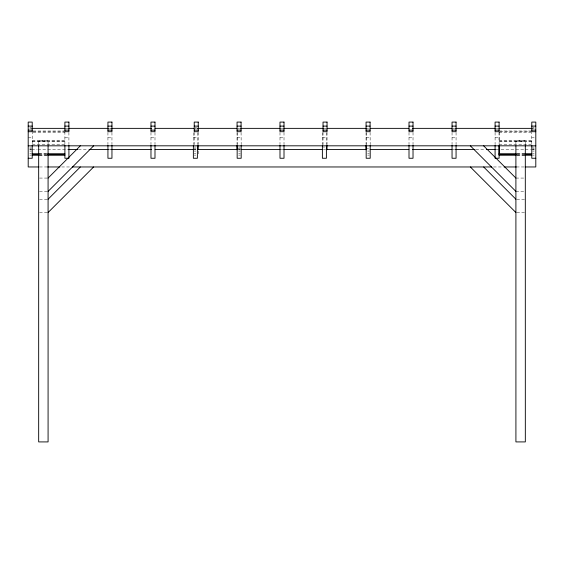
<?xml version="1.0" encoding="UTF-8"?>
<svg xmlns="http://www.w3.org/2000/svg" width="564" height="564" viewBox="0 0 564 564"><rect width="100%" height="100%" fill="white"/><g stroke="black" fill="none" stroke-linecap="round" stroke-linejoin="round"><path stroke-width="0.42" stroke-dasharray="2.82 2.11" d="M29.807 127.675L31.415 127.675M195.031 127.675L196.639 127.675M532.585 127.675L534.193 127.675M29.807 128.366L31.415 128.366M66.094 128.366L67.856 128.366M109.275 128.366L111.037 128.366M194.975 128.366L196.582 128.366M237.938 128.366L239.7 128.366M281.119 128.366L282.881 128.366M323.99 128.366L326.062 128.366M366.981 128.366L368.588 128.366M452.962 128.366L454.725 128.366M496.144 128.366L497.906 128.366M531.781 128.366L534.193 128.366M33.079 131.003L64.895 131.003M499.084 131.003L530.9 131.003M33.079 131.701L64.035 131.701M499.944 131.701L530.9 131.701M33.079 132.392L64.895 132.392M499.084 132.392L530.9 132.392M28.2 137.806L32.218 137.806M64.895 137.806L68.914 137.806M107.935 137.806L111.954 137.806M150.976 137.806L154.994 137.806M193.367 137.806L197.386 137.806M237.162 137.806L241.18 137.806M279.991 137.806L284.009 137.806M322.382 137.806L326.401 137.806M366.177 137.806L370.195 137.806M409.006 137.806L413.024 137.806M452.046 137.806L456.064 137.806M495.086 137.806L499.105 137.806M531.781 137.806L534.193 137.806M32.218 140.394L64.895 140.394M499.084 140.394L531.76 140.394M32.218 141.085L64.895 141.085M499.084 141.085L531.76 141.085M38.669 141.486L48.081 141.486M515.898 141.486L525.31 141.486M32.218 141.775L64.895 141.775M531.76 141.775L499.084 141.775L499.084 131.701M32.218 144.363L64.895 144.363M499.091 144.349L531.767 144.349M29.807 147.049L31.415 147.049M194.227 147.049L195.835 147.049M238.664 147.049L240.271 147.049M323.031 147.049L324.638 147.049M531.781 147.049L534.193 147.049M29.807 148.825L31.415 148.825M194.227 148.825L195.835 148.825M237.966 148.825L240.377 148.825M366.981 148.825L368.588 148.825M532.585 148.825L534.193 148.825M29.807 149.53L31.415 149.516M31.725 149.516L37.012 149.516M37.894 149.516L67.856 149.516M78.431 149.516L88.125 149.516M109.275 149.516L111.037 149.516M194.227 149.53L195.835 149.516M237.938 149.516L240.581 149.516M281.119 149.516L282.881 149.516M323.419 149.516L325.181 149.516M452.962 149.516L454.725 149.516M475.875 149.516L485.569 149.516M496.144 149.516L524.344 149.516M525.225 149.516L530.512 149.516M531.394 149.516L534.193 149.53M29.807 149.749L31.415 149.749M194.227 149.749L195.835 149.749M238.664 149.749L240.271 149.749M532.585 149.749L534.193 149.749M29.807 151.074L31.415 151.074M194.227 151.074L195.835 151.074M238.664 151.074L240.271 151.074M367.679 151.074L369.286 151.074M532.585 151.074L534.193 151.074M29.807 153.549L31.415 153.549M194.227 153.549L195.835 153.549M238.664 153.549L240.271 153.549M367.679 153.549L369.286 153.549M532.585 153.549L534.193 153.549M39.099 153.746L46.84 153.746M517.153 153.732L524.887 153.732M38.655 153.951L47.214 153.951M516.772 153.937L525.331 153.937M39.099 154.501L46.84 154.501M517.153 154.487L524.887 154.487M29.807 155.107L31.415 155.107M39.508 155.114L47.214 155.114M194.227 155.107L195.835 155.107M238.664 155.107L240.271 155.107M367.679 155.107L369.286 155.107M516.772 155.1L524.478 155.1M532.585 155.107L534.193 155.107M39.099 155.248L46.84 155.248M517.153 155.234L524.887 155.234M39.522 166.965L47.587 166.965M61.688 166.965L70.5 166.965M493.5 166.965L502.312 166.965M516.413 166.965L524.478 166.965M39.522 178.069L48.081 178.069M515.898 178.069L524.457 178.069M39.522 191.393L48.081 191.393M515.898 191.393L524.457 191.393M39.508 199.233L47.214 199.233M516.772 199.219L524.478 199.219M39.508 212.557L47.214 212.557M516.772 212.543L524.478 212.543M531.76 131.003L531.781 144.624M525.31 144.934L525.31 140.57L515.898 140.57L515.898 144.934M499.105 132.413L499.105 144.624M495.086 132.413L495.086 144.624M456.064 132.413L456.064 144.624M452.046 132.413L452.046 144.624M413.024 132.413L413.024 144.624M409.006 132.413L409.006 144.624M370.09 132.413L370.195 144.624M366.177 132.632L366.177 144.624M366.071 132.413L366.071 144.595M327.049 132.413L327.049 144.595M326.401 132.632L326.401 144.624M323.031 132.413L323.031 144.595M322.382 132.632L322.382 144.624M284.009 132.413L284.009 144.624M279.991 132.413L279.991 144.624M241.075 132.413L241.18 144.624M237.162 132.632L237.162 144.624M237.056 132.413L237.056 144.595M198.246 132.413L198.246 144.595M198.246 151.074L198.246 155.107M197.386 132.632L197.386 144.624M194.227 132.413L194.227 144.595M193.367 132.632L193.367 144.624M154.994 132.413L154.994 144.624M150.976 132.413L150.976 144.624M111.954 132.413L111.954 144.624M107.935 132.413L107.935 144.624M68.914 132.413L68.914 144.624M64.895 131.701L64.895 144.624M48.081 144.934L48.081 140.57L38.669 140.57L38.669 144.934M32.218 131.003L32.218 144.624"/><path stroke-width="0.85" d="M48.081 178.083L80.349 145.815M48.081 191.393L93.659 145.815M48.067 199.233L80.335 166.965M48.067 212.543L93.645 166.965M28.2 126.11L32.218 126.11M64.895 126.11L68.914 126.11M107.935 126.11L111.954 126.11M150.976 126.11L154.994 126.11M194.227 126.11L198.246 126.11M237.056 126.11L241.075 126.11M279.991 126.11L284.009 126.11M323.031 126.11L327.049 126.11M366.071 126.11L370.09 126.11M409.006 126.11L413.024 126.11M452.046 126.11L456.064 126.11M495.086 126.11L499.105 126.11M531.781 126.11L535.8 126.11M31.725 128.366L65.212 128.366M68.737 128.366L108.394 128.366M111.037 128.366L151.575 128.366M155.1 128.366L193.875 128.366M197.4 128.366L237.056 128.366M240.581 128.366L280.238 128.366M283.762 128.366L323.419 128.366M326.944 128.366L366.6 128.366M370.125 128.366L408.9 128.366M412.425 128.366L452.081 128.366M455.606 128.366L495.262 128.366M498.787 128.366L532.275 128.366M28.2 130.143L32.218 130.143M64.895 130.143L68.914 130.143M107.935 130.143L111.954 130.143M150.976 130.143L154.994 130.143M194.227 130.143L198.246 130.143M237.056 130.143L241.075 130.143M279.991 130.143L284.009 130.143M323.031 130.143L327.049 130.143M366.071 130.143L370.09 130.143M409.006 130.143L413.024 130.143M452.046 130.143L456.064 130.143M495.086 130.143L499.105 130.143M531.781 130.143L535.8 130.143M28.2 131.701L32.218 131.701L32.218 122.085L28.2 122.085L28.2 166.965L38.775 166.965M535.8 131.701L531.781 131.701L531.781 122.085L535.8 122.085L535.8 166.965L525.225 166.965M28.2 145.815L535.8 145.815M68.737 149.516L77.55 149.516M89.006 149.516L108.394 149.516M111.037 149.516L151.575 149.516M155.1 149.516L193.875 149.516M197.4 149.516L237.056 149.516M241.462 149.516L280.238 149.516M283.762 149.516L322.537 149.516M326.062 149.516L366.6 149.516M370.125 149.516L408.9 149.516M412.425 149.516L452.081 149.516M455.606 149.516L474.994 149.516M486.45 149.516L495.262 149.516M32.218 153.746L39.099 153.746M47.7 153.746L64.895 153.746M499.091 153.732L516.293 153.732M524.887 153.732L531.767 153.732M32.218 154.501L39.099 154.501M47.7 154.501L64.895 154.501M499.091 154.487L516.293 154.487M524.887 154.487L531.767 154.487M32.218 155.248L39.099 155.248M47.7 155.248L64.895 155.248M516.293 155.234L499.091 155.234L499.091 146.055M524.887 155.234L531.767 155.234M28.2 158.258L32.218 158.258L32.218 145.477M535.8 158.258L531.781 158.258L531.781 145.477M47.587 166.965L59.925 166.965M72.263 166.965L491.737 166.965M504.075 166.965L516.413 166.965M483.63 145.815L515.898 178.083M470.32 145.815L515.898 191.393M483.651 166.965L515.919 199.233M470.341 166.965L515.919 212.543M525.31 145.801L525.331 441.915L515.919 441.915L515.898 145.801M499.105 145.477L499.105 158.258L495.086 158.258L495.086 145.413M456.064 145.413L456.064 158.258L452.046 158.258L452.046 145.413M413.024 145.413L413.024 158.258L409.006 158.258L409.006 145.413M370.195 145.413L370.195 158.258L366.177 158.258L366.177 145.413M366.071 145.441L366.071 149.749M327.049 145.441L327.049 149.749M326.401 145.413L326.401 158.258L322.382 158.258L322.382 145.413M284.009 145.413L284.009 158.258L279.991 158.258L279.991 145.413M241.18 145.413L241.18 158.258L237.162 158.258L237.162 145.413M237.056 145.441L237.056 149.749M198.246 145.441L198.246 149.749M197.386 145.413L197.386 158.258L193.367 158.258L193.367 145.413M154.994 145.413L154.994 158.258L150.976 158.258L150.976 145.413M111.954 145.413L111.954 158.258L107.935 158.258L107.935 145.413M68.914 145.413L68.914 158.258L64.895 158.258L64.895 145.477M48.081 145.801L48.081 441.915L38.669 441.915L38.669 145.801M68.914 122.085L64.895 122.085L64.895 131.701L68.914 131.701L68.914 122.085M111.954 122.085L107.935 122.085L107.935 131.701L111.954 131.701L111.954 122.085M154.994 122.085L150.976 122.085L150.976 131.701L154.994 131.701L154.994 122.085M198.246 122.085L194.227 122.085L194.227 131.701L198.246 131.701L198.246 122.085M241.075 122.085L237.056 122.085L237.056 131.701L241.075 131.701L241.075 122.085M284.009 122.085L279.991 122.085L279.991 131.701L284.009 131.701L284.009 122.085M327.049 122.085L323.031 122.085L323.031 131.701L327.049 131.701L327.049 122.085M370.09 122.085L366.071 122.085L366.071 131.701L370.09 131.701L370.09 122.085M413.024 122.085L409.006 122.085L409.006 131.701L413.024 131.701L413.024 122.085M456.064 122.085L452.046 122.085L452.046 131.701L456.064 131.701L456.064 122.085M499.105 122.085L495.086 122.085L495.086 131.701L499.105 131.701L499.105 122.085"/></g></svg>
